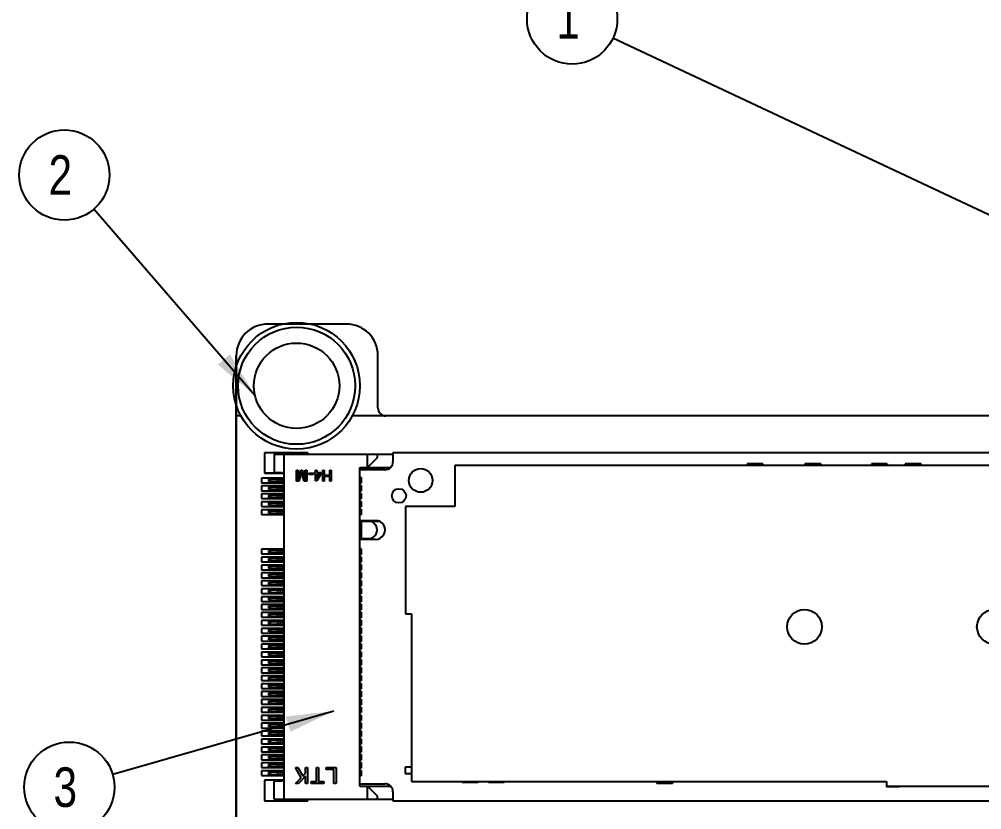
# Model space of a CAD drawing. Header units: millimetres. Extents: x 0 to 594, y 0 to 420.
# Drawn here: x 405.4 to 466.2, y 298.7 to 348.7 of the extents above; entities that cross this region are included whole.
import ezdxf

# ---------------------------------------------------------------- set-up
doc = ezdxf.new("R2010")
doc.units = ezdxf.units.MM
doc.header["$LTSCALE"] = 32.67
doc.layers.get('0').update_dxf_attribs({"linetype": 'CONTINUOUS'})
doc.layers.add('20_ALL_FEATURES', color=7, linetype='CONTINUOUS')
doc.layers.add('ASSEM_MEM', color=7, linetype='CONTINUOUS')
doc.styles.get("Standard").update_dxf_attribs({"font": 'txt', "width": 0.8})
doc.dimstyles.get("Standard").update_dxf_attribs({"dimtxt": 2.5, "dimasz": 3, "dimexe": 1.5, "dimexo": 1.2, "dimtad": 1, "dimdsep": 46, "dimtxsty": 'STANDARD', "dimblk": '_FILLED', "dimblk1": '_FILLED', "dimblk2": '_FILLED', "dimcen": 0.09, "dimazin": 2, "dimtol": 1, "dimtp": 0.01, "dimtm": 0.01, "dimtfac": 1, "dimtofl": 0, "dimtmove": 0, "dimatfit": 3, "dimldrblk": '_FILLED', "dimfxl": 1, "dimtolj": 1, "dimarcsym": 0})

# ---------------------------------------------------------------- blocks, each defined once
blk = doc.blocks.new('_FILLED')
at = {"color": 0, "linetype": 'BYBLOCK'}
blk.add_solid([(0, 0), (-1, 0.167), (-1, -0.167)], dxfattribs=at)
blk = doc.blocks.new('BALLOON_BL6', base_point=(440.368, 348.694))
at = {"color": 7, "linetype": 'CONTINUOUS'}
blk.add_circle((440.368, 348.694), 2.851, dxfattribs=at)
at = {"color": 7, "linetype": 'CONTINUOUS', "insert": (439.368, 349.944), "char_height": 2.5, "width": 2, "attachment_point": 1, "line_spacing_factor": 0.9}
blk.add_mtext('1', dxfattribs=at)
blk = doc.blocks.new('BALLOON_BL7', base_point=(408.284, 338.832))
at = {"color": 7, "linetype": 'CONTINUOUS'}
blk.add_circle((408.284, 338.832), 2.851, dxfattribs=at)
at = {"color": 7, "linetype": 'CONTINUOUS', "insert": (407.284, 340.082), "char_height": 2.5, "width": 2, "attachment_point": 1, "line_spacing_factor": 0.9}
blk.add_mtext('2', dxfattribs=at)
blk = doc.blocks.new('BALLOON_BL8', base_point=(408.598, 300.151))
at = {"color": 7, "linetype": 'CONTINUOUS'}
blk.add_circle((408.598, 300.151), 2.851, dxfattribs=at)
at = {"color": 7, "linetype": 'CONTINUOUS', "insert": (407.598, 301.401), "char_height": 2.5, "width": 2, "attachment_point": 1, "line_spacing_factor": 0.9}
blk.add_mtext('3', dxfattribs=at)

msp = doc.modelspace()

# ---------------------------------------------------------------- linework, layer by layer
at = {"color": 7, "linetype": 'CONTINUOUS'}
for p, q in [((426.097, 329.415), (421.147, 329.415)), ((419.147, 327.415), (419.147, 266.415)), ((428.097, 324.115), (428.097, 327.415)), ((490.097, 323.615), (428.597, 323.615))]:
    msp.add_line(p, q, dxfattribs=at)
for centre, radius, start, end in [((421.147, 327.415), 2, 90, 180), ((426.097, 327.415), 2, 0, 90), ((428.597, 324.115), 0.5, 180, 270)]:
    msp.add_arc(centre, radius, start, end, dxfattribs=at)
at = {"layer": '20_ALL_FEATURES', "color": 7, "linetype": 'CONTINUOUS', "true_color": 0xffab00}
for p, q in [((420.922, 321.285), (420.922, 319.985)), ((423.672, 321.285), (420.922, 321.285)), ((423.672, 321.285), (423.672, 321.185)), ((422.067, 319.985), (420.922, 319.985)), ((420.747, 319.685), (420.747, 319.385)), ((422.167, 319.685), (420.747, 319.685)), ((420.747, 319.385), (422.167, 319.385)), ((420.747, 319.185), (420.747, 318.885)), ((422.167, 319.185), (420.747, 319.185)), ((420.747, 318.885), (422.167, 318.885)), ((420.747, 318.685), (420.747, 318.385)), ((422.167, 318.685), (420.747, 318.685)), ((420.747, 318.385), (422.167, 318.385)), ((420.747, 318.185), (420.747, 317.885)), ((422.167, 318.185), (420.747, 318.185)), ((420.747, 317.885), (422.167, 317.885)), ((420.747, 317.685), (420.747, 317.385)), ((422.167, 317.685), (420.747, 317.685)), ((420.747, 317.385), (422.167, 317.385)), ((420.747, 315.185), (420.747, 314.885)), ((422.167, 315.185), (420.747, 315.185)), ((420.747, 314.885), (422.167, 314.885)), ((420.747, 314.685), (420.747, 314.385)), ((422.167, 314.685), (420.747, 314.685)), ((420.747, 314.385), (422.167, 314.385)), ((420.747, 314.185), (420.747, 313.885)), ((422.167, 314.185), (420.747, 314.185)), ((420.747, 313.885), (422.167, 313.885)), ((420.747, 313.685), (420.747, 313.385)), ((422.167, 313.685), (420.747, 313.685)), ((420.747, 313.385), (422.167, 313.385)), ((420.747, 313.185), (420.747, 312.885)), ((422.167, 313.185), (420.747, 313.185)), ((420.747, 312.885), (422.167, 312.885)), ((420.747, 312.685), (420.747, 312.385)), ((422.167, 312.685), (420.747, 312.685)), ((420.747, 312.385), (422.167, 312.385)), ((420.747, 312.185), (420.747, 311.885)), ((422.167, 312.185), (420.747, 312.185)), ((420.747, 311.885), (422.167, 311.885)), ((420.747, 311.685), (420.747, 311.385)), ((422.167, 311.685), (420.747, 311.685)), ((420.747, 311.385), (422.167, 311.385)), ((420.747, 311.185), (420.747, 310.885)), ((422.167, 311.185), (420.747, 311.185)), ((420.747, 310.885), (422.167, 310.885)), ((420.747, 310.685), (420.747, 310.385)), ((422.167, 310.685), (420.747, 310.685)), ((420.747, 310.385), (422.167, 310.385)), ((420.747, 310.185), (420.747, 309.885)), ((422.167, 310.185), (420.747, 310.185)), ((420.747, 309.885), (422.167, 309.885)), ((420.747, 309.685), (420.747, 309.385)), ((422.167, 309.685), (420.747, 309.685)), ((420.747, 309.385), (422.167, 309.385)), ((420.747, 309.185), (420.747, 308.885)), ((422.167, 309.185), (420.747, 309.185)), ((420.747, 308.885), (422.167, 308.885)), ((420.747, 308.685), (420.747, 308.385)), ((422.167, 308.685), (420.747, 308.685)), ((420.747, 308.385), (422.167, 308.385)), ((420.747, 308.185), (420.747, 307.885)), ((422.167, 308.185), (420.747, 308.185)), ((420.747, 307.885), (422.167, 307.885)), ((420.747, 307.685), (420.747, 307.385)), ((422.167, 307.685), (420.747, 307.685)), ((420.747, 307.385), (422.167, 307.385)), ((420.747, 307.185), (420.747, 306.885)), ((422.167, 307.185), (420.747, 307.185)), ((420.747, 306.885), (422.167, 306.885)), ((420.747, 306.685), (420.747, 306.385)), ((422.167, 306.685), (420.747, 306.685)), ((420.747, 306.385), (422.167, 306.385)), ((420.747, 306.185), (420.747, 305.885)), ((422.167, 306.185), (420.747, 306.185)), ((420.747, 305.885), (422.167, 305.885)), ((420.747, 305.685), (420.747, 305.385)), ((422.167, 305.685), (420.747, 305.685)), ((420.747, 305.385), (422.167, 305.385)), ((420.747, 305.185), (420.747, 304.885)), ((422.167, 305.185), (420.747, 305.185)), ((420.747, 304.885), (422.167, 304.885)), ((420.747, 304.685), (420.747, 304.385)), ((422.167, 304.685), (420.747, 304.685)), ((420.747, 304.385), (422.167, 304.385)), ((420.747, 304.185), (420.747, 303.885)), ((422.167, 304.185), (420.747, 304.185)), ((420.747, 303.885), (422.167, 303.885)), ((420.747, 303.685), (420.747, 303.385)), ((422.167, 303.685), (420.747, 303.685)), ((420.747, 303.385), (422.167, 303.385)), ((420.747, 303.185), (420.747, 302.885)), ((422.167, 303.185), (420.747, 303.185)), ((420.747, 302.885), (422.167, 302.885)), ((420.747, 302.685), (420.747, 302.385)), ((422.167, 302.685), (420.747, 302.685)), ((420.747, 302.385), (422.167, 302.385)), ((420.747, 302.185), (420.747, 301.885)), ((422.167, 302.185), (420.747, 302.185)), ((420.747, 301.885), (422.167, 301.885)), ((420.747, 301.685), (420.747, 301.385)), ((422.167, 301.685), (420.747, 301.685)), ((420.747, 301.385), (422.167, 301.385)), ((420.747, 301.185), (420.747, 300.885)), ((422.167, 301.185), (420.747, 301.185)), ((420.747, 300.885), (422.167, 300.885)), ((420.922, 300.585), (420.922, 299.285)), ((422.067, 300.585), (420.922, 300.585)), ((420.922, 299.285), (423.672, 299.285)), ((423.672, 299.285), (423.672, 299.385))]:
    msp.add_line(p, q, dxfattribs=at)
at = {"layer": '20_ALL_FEATURES', "color": 7, "linetype": 'CONTINUOUS'}
for p, q in [((421.547, 321.185), (421.547, 320.035)), ((421.547, 321.185), (429.047, 321.185)), ((422.167, 299.385), (422.167, 321.185)), ((427.447, 320.36), (427.447, 321.185)), ((428.047, 321.185), (428.047, 320.96)), ((429.047, 321.285), (429.047, 320.71)), ((505.047, 321.285), (429.047, 321.285)), ((428.047, 320.96), (427.447, 320.36)), ((451.422, 320.585), (451.422, 320.485)), ((452.422, 320.585), (451.422, 320.585)), ((452.422, 320.585), (452.422, 320.485)), ((455.072, 320.585), (455.072, 320.485)), ((456.072, 320.585), (455.072, 320.585)), ((456.072, 320.585), (456.072, 320.485)), ((459.272, 320.585), (459.272, 320.485)), ((460.272, 320.585), (459.272, 320.585)), ((460.272, 320.585), (460.272, 320.485)), ((421.547, 320.035), (422.017, 320.035)), ((422.167, 319.885), (422.017, 320.035)), ((422.947, 319.485), (422.947, 320.185)), ((422.947, 320.185), (423.034, 320.185)), ((423.034, 319.563), (423.223, 320.185)), ((423.034, 320.185), (423.034, 319.563)), ((423.269, 320.056), (423.096, 319.485)), ((423.223, 320.185), (423.317, 320.185)), ((423.445, 319.485), (423.269, 320.056)), ((423.317, 320.185), (423.507, 319.563)), ((423.507, 319.563), (423.507, 320.185)), ((423.507, 320.185), (423.593, 320.185)), ((423.593, 320.185), (423.593, 319.485)), ((423.732, 319.904), (423.732, 319.984)), ((423.732, 319.984), (424, 319.984)), ((424, 319.904), (423.732, 319.904)), ((424, 319.984), (424, 319.904)), ((424.08, 319.958), (424.08, 320.031)), ((424.08, 320.031), (424.159, 320.031)), ((424.159, 319.958), (424.08, 319.958)), ((424.159, 320.031), (424.159, 320.185)), ((424.159, 320.185), (424.245, 320.185)), ((424.159, 319.514), (424.159, 319.958)), ((424.482, 319.919), (424.234, 319.514)), ((424.245, 320.185), (424.245, 320.031)), ((424.245, 320.031), (424.482, 320.031)), ((424.245, 319.663), (424.427, 319.958)), ((424.245, 319.663), (424.245, 319.958)), ((424.245, 319.958), (424.427, 319.958)), ((424.482, 320.031), (424.482, 319.919)), ((424.607, 319.485), (424.607, 320.185)), ((424.607, 320.185), (424.703, 320.185)), ((424.703, 320.185), (424.703, 319.868)), ((425.052, 319.868), (425.052, 320.185)), ((425.052, 320.185), (425.147, 320.185)), ((425.147, 320.185), (425.147, 319.485)), ((426.947, 300.21), (426.947, 320.36)), ((426.947, 320.36), (428.896, 320.36)), ((428.547, 320.21), (426.947, 320.21)), ((432.962, 320.485), (432.962, 317.89)), ((489.707, 320.485), (432.962, 320.485)), ((421.197, 319.46), (421.197, 319.61)), ((421.197, 319.61), (422.167, 319.61)), ((421.197, 319.46), (422.106, 319.46)), ((421.297, 319.61), (421.297, 319.46)), ((421.762, 319.46), (421.762, 319.61)), ((421.92, 319.61), (421.92, 319.46)), ((422.106, 319.46), (422.106, 319.61)), ((422.117, 319.46), (422.117, 319.61)), ((422.117, 319.46), (422.167, 319.46)), ((422.147, 319.46), (422.147, 319.61)), ((423.096, 319.485), (422.947, 319.485)), ((423.593, 319.485), (423.445, 319.485)), ((424.234, 319.514), (424.159, 319.514)), ((424.703, 319.485), (424.607, 319.485)), ((424.703, 319.868), (425.052, 319.868)), ((424.703, 319.782), (424.703, 319.485)), ((425.052, 319.782), (424.703, 319.782)), ((425.052, 319.485), (425.052, 319.782)), ((425.147, 319.485), (425.052, 319.485)), ((427.047, 319.71), (426.947, 319.71)), ((427.047, 319.36), (426.947, 319.36)), ((427.047, 319.71), (427.047, 319.36)), ((421.197, 318.96), (421.197, 319.11)), ((421.197, 319.11), (422.167, 319.11)), ((421.197, 318.96), (422.106, 318.96)), ((421.297, 319.11), (421.297, 318.96)), ((421.762, 318.96), (421.762, 319.11)), ((421.92, 319.11), (421.92, 318.96)), ((422.106, 318.96), (422.106, 319.11)), ((422.117, 318.96), (422.117, 319.11)), ((422.117, 318.96), (422.167, 318.96)), ((422.147, 318.96), (422.147, 319.11)), ((427.047, 319.21), (426.947, 319.21)), ((427.047, 318.86), (426.947, 318.86)), ((427.047, 318.71), (426.947, 318.71)), ((427.047, 319.21), (427.047, 318.86)), ((427.047, 318.71), (427.047, 318.36)), ((421.197, 318.46), (421.197, 318.61)), ((421.197, 318.61), (422.167, 318.61)), ((421.197, 318.46), (422.106, 318.46)), ((421.197, 317.96), (421.197, 318.11)), ((421.197, 318.11), (422.167, 318.11)), ((421.297, 318.61), (421.297, 318.46)), ((421.297, 318.11), (421.297, 317.96)), ((421.762, 318.46), (421.762, 318.61)), ((421.762, 317.96), (421.762, 318.11)), ((421.92, 318.61), (421.92, 318.46)), ((421.92, 318.11), (421.92, 317.96)), ((422.106, 318.46), (422.106, 318.61)), ((422.106, 317.96), (422.106, 318.11)), ((422.117, 318.46), (422.117, 318.61)), ((422.117, 318.46), (422.167, 318.46)), ((422.117, 317.96), (422.117, 318.11)), ((422.147, 318.46), (422.147, 318.61)), ((422.147, 317.96), (422.147, 318.11)), ((427.047, 318.36), (426.947, 318.36)), ((427.047, 318.21), (426.947, 318.21)), ((427.047, 318.21), (427.047, 317.86)), ((421.197, 317.96), (422.106, 317.96)), ((421.197, 317.46), (421.197, 317.61)), ((421.197, 317.61), (422.167, 317.61)), ((421.197, 317.46), (422.106, 317.46)), ((421.297, 317.61), (421.297, 317.46)), ((421.762, 317.46), (421.762, 317.61)), ((421.92, 317.61), (421.92, 317.46)), ((422.106, 317.46), (422.106, 317.61)), ((422.117, 317.96), (422.167, 317.96)), ((422.117, 317.46), (422.117, 317.61)), ((422.117, 317.46), (422.167, 317.46)), ((422.147, 317.46), (422.147, 317.61)), ((427.047, 317.86), (426.947, 317.86)), ((427.047, 317.71), (426.947, 317.71)), ((427.047, 317.71), (427.047, 317.36)), ((429.832, 317.89), (429.832, 311.11)), ((432.962, 317.89), (429.832, 317.89)), ((427.047, 317.36), (426.947, 317.36)), ((426.947, 317.01), (427.947, 317.01)), ((426.947, 316.96), (428.177, 316.96)), ((427.047, 316.96), (427.047, 315.86)), ((426.947, 315.86), (427.497, 315.86)), ((427.947, 315.81), (426.947, 315.81)), ((421.197, 314.96), (421.197, 315.11)), ((421.197, 315.11), (422.167, 315.11)), ((421.297, 315.11), (421.297, 314.96)), ((421.762, 314.96), (421.762, 315.11)), ((421.92, 315.11), (421.92, 314.96)), ((422.106, 314.96), (422.106, 315.11)), ((422.117, 314.96), (422.117, 315.11)), ((422.147, 314.96), (422.147, 315.11)), ((427.047, 315.21), (426.947, 315.21)), ((427.047, 315.21), (427.047, 314.86)), ((421.197, 314.96), (422.106, 314.96)), ((421.197, 314.46), (421.197, 314.61)), ((421.197, 314.61), (422.167, 314.61)), ((421.197, 314.46), (422.106, 314.46)), ((421.297, 314.61), (421.297, 314.46)), ((421.762, 314.46), (421.762, 314.61)), ((421.92, 314.61), (421.92, 314.46)), ((422.106, 314.46), (422.106, 314.61)), ((422.117, 314.96), (422.167, 314.96)), ((422.117, 314.46), (422.117, 314.61)), ((422.117, 314.46), (422.167, 314.46)), ((422.147, 314.46), (422.147, 314.61)), ((427.047, 314.86), (426.947, 314.86)), ((427.047, 314.71), (426.947, 314.71)), ((427.047, 314.71), (427.047, 314.36)), ((421.197, 313.96), (421.197, 314.11)), ((421.197, 314.11), (422.167, 314.11)), ((421.197, 313.96), (422.106, 313.96)), ((421.297, 314.11), (421.297, 313.96)), ((421.762, 313.96), (421.762, 314.11)), ((421.92, 314.11), (421.92, 313.96)), ((422.106, 313.96), (422.106, 314.11)), ((422.117, 313.96), (422.117, 314.11)), ((422.117, 313.96), (422.167, 313.96)), ((422.147, 313.96), (422.147, 314.11)), ((427.047, 314.36), (426.947, 314.36)), ((427.047, 314.21), (426.947, 314.21)), ((427.047, 313.86), (426.947, 313.86)), ((427.047, 314.21), (427.047, 313.86)), ((421.197, 313.46), (421.197, 313.61)), ((421.197, 313.61), (422.167, 313.61)), ((421.197, 313.46), (422.106, 313.46)), ((421.297, 313.61), (421.297, 313.46)), ((421.762, 313.46), (421.762, 313.61)), ((421.92, 313.61), (421.92, 313.46)), ((422.106, 313.46), (422.106, 313.61)), ((422.117, 313.46), (422.117, 313.61)), ((422.117, 313.46), (422.167, 313.46)), ((422.147, 313.46), (422.147, 313.61)), ((427.047, 313.71), (426.947, 313.71)), ((427.047, 313.36), (426.947, 313.36)), ((427.047, 313.21), (426.947, 313.21)), ((427.047, 313.71), (427.047, 313.36)), ((427.047, 313.21), (427.047, 312.86)), ((421.197, 312.96), (421.197, 313.11)), ((421.197, 313.11), (422.167, 313.11)), ((421.197, 312.96), (422.106, 312.96)), ((421.197, 312.46), (421.197, 312.61)), ((421.197, 312.61), (422.167, 312.61)), ((421.297, 313.11), (421.297, 312.96)), ((421.297, 312.61), (421.297, 312.46)), ((421.762, 312.96), (421.762, 313.11)), ((421.762, 312.46), (421.762, 312.61)), ((421.92, 313.11), (421.92, 312.96)), ((421.92, 312.61), (421.92, 312.46)), ((422.106, 312.96), (422.106, 313.11)), ((422.106, 312.46), (422.106, 312.61)), ((422.117, 312.96), (422.117, 313.11)), ((422.117, 312.96), (422.167, 312.96)), ((422.117, 312.46), (422.117, 312.61)), ((422.147, 312.96), (422.147, 313.11)), ((422.147, 312.46), (422.147, 312.61)), ((427.047, 312.86), (426.947, 312.86)), ((427.047, 312.71), (426.947, 312.71)), ((427.047, 312.71), (427.047, 312.36)), ((421.197, 312.46), (422.106, 312.46)), ((421.197, 311.96), (421.197, 312.11)), ((421.197, 312.11), (422.167, 312.11)), ((421.297, 312.11), (421.297, 311.96)), ((421.762, 311.96), (421.762, 312.11)), ((421.92, 312.11), (421.92, 311.96)), ((422.106, 311.96), (422.106, 312.11)), ((422.117, 312.46), (422.167, 312.46)), ((422.117, 311.96), (422.117, 312.11)), ((422.147, 311.96), (422.147, 312.11)), ((427.047, 312.36), (426.947, 312.36)), ((427.047, 312.21), (426.947, 312.21)), ((427.047, 312.21), (427.047, 311.86)), ((421.197, 311.96), (422.106, 311.96)), ((421.197, 311.46), (421.197, 311.61)), ((421.197, 311.61), (422.167, 311.61)), ((421.197, 311.46), (422.106, 311.46)), ((421.297, 311.61), (421.297, 311.46)), ((421.762, 311.46), (421.762, 311.61)), ((421.92, 311.61), (421.92, 311.46)), ((422.106, 311.46), (422.106, 311.61)), ((422.117, 311.96), (422.167, 311.96)), ((422.117, 311.46), (422.117, 311.61)), ((422.117, 311.46), (422.167, 311.46)), ((422.147, 311.46), (422.147, 311.61)), ((427.047, 311.86), (426.947, 311.86)), ((427.047, 311.71), (426.947, 311.71)), ((427.047, 311.71), (427.047, 311.36)), ((421.197, 310.96), (421.197, 311.11)), ((421.197, 311.11), (422.167, 311.11)), ((421.197, 310.96), (422.106, 310.96)), ((421.297, 311.11), (421.297, 310.96)), ((421.762, 310.96), (421.762, 311.11)), ((421.92, 311.11), (421.92, 310.96)), ((422.106, 310.96), (422.106, 311.11)), ((422.117, 310.96), (422.117, 311.11)), ((422.117, 310.96), (422.167, 310.96)), ((422.147, 310.96), (422.147, 311.11)), ((427.047, 311.36), (426.947, 311.36)), ((427.047, 311.21), (426.947, 311.21)), ((427.047, 310.86), (426.947, 310.86)), ((427.047, 311.21), (427.047, 310.86)), ((429.832, 311.11), (430.217, 311.11)), ((430.217, 311.11), (430.217, 300.51)), ((421.197, 310.46), (421.197, 310.61)), ((421.197, 310.61), (422.167, 310.61)), ((421.197, 310.46), (422.106, 310.46)), ((421.297, 310.61), (421.297, 310.46)), ((421.762, 310.46), (421.762, 310.61)), ((421.92, 310.61), (421.92, 310.46)), ((422.106, 310.46), (422.106, 310.61)), ((422.117, 310.46), (422.117, 310.61)), ((422.117, 310.46), (422.167, 310.46)), ((422.147, 310.46), (422.147, 310.61)), ((427.047, 310.71), (426.947, 310.71)), ((427.047, 310.36), (426.947, 310.36)), ((427.047, 310.21), (426.947, 310.21)), ((427.047, 310.71), (427.047, 310.36)), ((427.047, 310.21), (427.047, 309.86)), ((421.197, 309.96), (421.197, 310.11)), ((421.197, 310.11), (422.167, 310.11)), ((421.197, 309.96), (422.106, 309.96)), ((421.197, 309.46), (421.197, 309.61)), ((421.197, 309.61), (422.167, 309.61)), ((421.297, 310.11), (421.297, 309.96)), ((421.297, 309.61), (421.297, 309.46)), ((421.762, 309.96), (421.762, 310.11)), ((421.762, 309.46), (421.762, 309.61)), ((421.92, 310.11), (421.92, 309.96)), ((421.92, 309.61), (421.92, 309.46)), ((422.106, 309.96), (422.106, 310.11)), ((422.106, 309.46), (422.106, 309.61)), ((422.117, 309.96), (422.117, 310.11)), ((422.117, 309.96), (422.167, 309.96)), ((422.117, 309.46), (422.117, 309.61)), ((422.147, 309.96), (422.147, 310.11)), ((422.147, 309.46), (422.147, 309.61)), ((427.047, 309.86), (426.947, 309.86)), ((427.047, 309.71), (426.947, 309.71)), ((427.047, 309.71), (427.047, 309.36)), ((421.197, 309.46), (422.106, 309.46)), ((421.197, 308.96), (421.197, 309.11)), ((421.197, 309.11), (422.167, 309.11)), ((421.197, 308.96), (422.106, 308.96)), ((421.297, 309.11), (421.297, 308.96)), ((421.762, 308.96), (421.762, 309.11)), ((421.92, 309.11), (421.92, 308.96)), ((422.106, 308.96), (422.106, 309.11)), ((422.117, 309.46), (422.167, 309.46)), ((422.117, 308.96), (422.117, 309.11)), ((422.117, 308.96), (422.167, 308.96)), ((422.147, 308.96), (422.147, 309.11)), ((427.047, 309.36), (426.947, 309.36)), ((427.047, 309.21), (426.947, 309.21)), ((427.047, 309.21), (427.047, 308.86)), ((421.197, 308.46), (421.197, 308.61)), ((421.197, 308.61), (422.167, 308.61)), ((421.197, 308.46), (422.106, 308.46)), ((421.297, 308.61), (421.297, 308.46)), ((421.762, 308.46), (421.762, 308.61)), ((421.92, 308.61), (421.92, 308.46)), ((422.106, 308.46), (422.106, 308.61)), ((422.117, 308.46), (422.117, 308.61)), ((422.117, 308.46), (422.167, 308.46)), ((422.147, 308.46), (422.147, 308.61)), ((427.047, 308.86), (426.947, 308.86)), ((427.047, 308.71), (426.947, 308.71)), ((427.047, 308.36), (426.947, 308.36)), ((427.047, 308.71), (427.047, 308.36)), ((421.197, 307.96), (421.197, 308.11)), ((421.197, 308.11), (422.167, 308.11)), ((421.197, 307.96), (422.106, 307.96)), ((421.297, 308.11), (421.297, 307.96)), ((421.762, 307.96), (421.762, 308.11)), ((421.92, 308.11), (421.92, 307.96)), ((422.106, 307.96), (422.106, 308.11)), ((422.117, 307.96), (422.117, 308.11)), ((422.117, 307.96), (422.167, 307.96)), ((422.147, 307.96), (422.147, 308.11)), ((427.047, 308.21), (426.947, 308.21)), ((427.047, 307.86), (426.947, 307.86)), ((427.047, 308.21), (427.047, 307.86)), ((421.197, 307.46), (421.197, 307.61)), ((421.197, 307.61), (422.167, 307.61)), ((421.197, 307.46), (422.106, 307.46)), ((421.297, 307.61), (421.297, 307.46)), ((421.762, 307.46), (421.762, 307.61)), ((421.92, 307.61), (421.92, 307.46)), ((422.106, 307.46), (422.106, 307.61)), ((422.117, 307.46), (422.117, 307.61)), ((422.117, 307.46), (422.167, 307.46)), ((422.147, 307.46), (422.147, 307.61)), ((427.047, 307.71), (426.947, 307.71)), ((427.047, 307.36), (426.947, 307.36)), ((427.047, 307.21), (426.947, 307.21)), ((427.047, 307.71), (427.047, 307.36)), ((427.047, 307.21), (427.047, 306.86)), ((421.197, 306.96), (421.197, 307.11)), ((421.197, 307.11), (422.167, 307.11)), ((421.197, 306.96), (422.106, 306.96)), ((421.197, 306.46), (421.197, 306.61)), ((421.197, 306.61), (422.167, 306.61)), ((421.297, 307.11), (421.297, 306.96)), ((421.297, 306.61), (421.297, 306.46)), ((421.762, 306.96), (421.762, 307.11)), ((421.762, 306.46), (421.762, 306.61)), ((421.92, 307.11), (421.92, 306.96)), ((421.92, 306.61), (421.92, 306.46)), ((422.106, 306.96), (422.106, 307.11)), ((422.106, 306.46), (422.106, 306.61)), ((422.117, 306.96), (422.117, 307.11)), ((422.117, 306.96), (422.167, 306.96)), ((422.117, 306.46), (422.117, 306.61)), ((422.147, 306.96), (422.147, 307.11)), ((422.147, 306.46), (422.147, 306.61)), ((427.047, 306.86), (426.947, 306.86)), ((427.047, 306.71), (426.947, 306.71)), ((427.047, 306.71), (427.047, 306.36)), ((421.197, 306.46), (422.106, 306.46)), ((421.197, 305.96), (421.197, 306.11)), ((421.197, 306.11), (422.167, 306.11)), ((421.197, 305.96), (422.106, 305.96)), ((421.297, 306.11), (421.297, 305.96)), ((421.762, 305.96), (421.762, 306.11)), ((421.92, 306.11), (421.92, 305.96)), ((422.106, 305.96), (422.106, 306.11)), ((422.117, 306.46), (422.167, 306.46)), ((422.117, 305.96), (422.117, 306.11)), ((422.117, 305.96), (422.167, 305.96)), ((422.147, 305.96), (422.147, 306.11)), ((427.047, 306.36), (426.947, 306.36)), ((427.047, 306.21), (426.947, 306.21)), ((427.047, 306.21), (427.047, 305.86)), ((421.197, 305.46), (421.197, 305.61)), ((421.197, 305.61), (422.167, 305.61)), ((421.197, 305.46), (422.106, 305.46)), ((421.297, 305.61), (421.297, 305.46)), ((421.762, 305.46), (421.762, 305.61)), ((421.92, 305.61), (421.92, 305.46)), ((422.106, 305.46), (422.106, 305.61)), ((422.117, 305.46), (422.117, 305.61)), ((422.117, 305.46), (422.167, 305.46)), ((422.147, 305.46), (422.147, 305.61)), ((427.047, 305.86), (426.947, 305.86)), ((427.047, 305.71), (426.947, 305.71)), ((427.047, 305.36), (426.947, 305.36)), ((427.047, 305.71), (427.047, 305.36)), ((421.197, 304.96), (421.197, 305.11)), ((421.197, 305.11), (422.167, 305.11)), ((421.197, 304.96), (422.106, 304.96)), ((421.297, 305.11), (421.297, 304.96)), ((421.762, 304.96), (421.762, 305.11)), ((421.92, 305.11), (421.92, 304.96)), ((422.106, 304.96), (422.106, 305.11)), ((422.117, 304.96), (422.117, 305.11)), ((422.117, 304.96), (422.167, 304.96)), ((422.147, 304.96), (422.147, 305.11)), ((427.047, 305.21), (426.947, 305.21)), ((427.047, 304.86), (426.947, 304.86)), ((427.047, 304.71), (426.947, 304.71)), ((427.047, 305.21), (427.047, 304.86)), ((427.047, 304.71), (427.047, 304.36)), ((421.197, 304.46), (421.197, 304.61)), ((421.197, 304.61), (422.167, 304.61)), ((421.197, 304.46), (422.106, 304.46)), ((421.197, 303.96), (421.197, 304.11)), ((421.197, 304.11), (422.167, 304.11)), ((421.297, 304.61), (421.297, 304.46)), ((421.297, 304.11), (421.297, 303.96)), ((421.762, 304.46), (421.762, 304.61)), ((421.762, 303.96), (421.762, 304.11)), ((421.92, 304.61), (421.92, 304.46)), ((421.92, 304.11), (421.92, 303.96)), ((422.106, 304.46), (422.106, 304.61)), ((422.106, 303.96), (422.106, 304.11)), ((422.117, 304.46), (422.117, 304.61)), ((422.117, 304.46), (422.167, 304.46)), ((422.117, 303.96), (422.117, 304.11)), ((422.147, 304.46), (422.147, 304.61)), ((422.147, 303.96), (422.147, 304.11)), ((427.047, 304.36), (426.947, 304.36)), ((427.047, 304.21), (426.947, 304.21)), ((427.047, 304.21), (427.047, 303.86)), ((421.197, 303.96), (422.106, 303.96)), ((421.197, 303.46), (421.197, 303.61)), ((421.197, 303.61), (422.167, 303.61)), ((421.297, 303.61), (421.297, 303.46)), ((421.762, 303.46), (421.762, 303.61)), ((421.92, 303.61), (421.92, 303.46)), ((422.106, 303.46), (422.106, 303.61)), ((422.117, 303.96), (422.167, 303.96)), ((422.117, 303.46), (422.117, 303.61)), ((422.147, 303.46), (422.147, 303.61)), ((427.047, 303.86), (426.947, 303.86)), ((427.047, 303.71), (426.947, 303.71)), ((427.047, 303.71), (427.047, 303.36)), ((421.197, 303.46), (422.106, 303.46)), ((421.197, 302.96), (421.197, 303.11)), ((421.197, 303.11), (422.167, 303.11)), ((421.197, 302.96), (422.106, 302.96)), ((421.297, 303.11), (421.297, 302.96)), ((421.762, 302.96), (421.762, 303.11)), ((421.92, 303.11), (421.92, 302.96)), ((422.106, 302.96), (422.106, 303.11)), ((422.117, 303.46), (422.167, 303.46)), ((422.117, 302.96), (422.117, 303.11)), ((422.117, 302.96), (422.167, 302.96)), ((422.147, 302.96), (422.147, 303.11)), ((427.047, 303.36), (426.947, 303.36)), ((427.047, 303.21), (426.947, 303.21)), ((427.047, 302.86), (426.947, 302.86)), ((427.047, 303.21), (427.047, 302.86)), ((421.197, 302.46), (421.197, 302.61)), ((421.197, 302.61), (422.167, 302.61)), ((421.197, 302.46), (422.106, 302.46)), ((421.297, 302.61), (421.297, 302.46)), ((421.762, 302.46), (421.762, 302.61)), ((421.92, 302.61), (421.92, 302.46)), ((422.106, 302.46), (422.106, 302.61)), ((422.117, 302.46), (422.117, 302.61)), ((422.117, 302.46), (422.167, 302.46)), ((422.147, 302.46), (422.147, 302.61)), ((427.047, 302.71), (426.947, 302.71)), ((427.047, 302.36), (426.947, 302.36)), ((427.047, 302.71), (427.047, 302.36)), ((421.197, 301.96), (421.197, 302.11)), ((421.197, 302.11), (422.167, 302.11)), ((421.197, 301.96), (422.106, 301.96)), ((421.297, 302.11), (421.297, 301.96)), ((421.762, 301.96), (421.762, 302.11)), ((421.92, 302.11), (421.92, 301.96)), ((422.106, 301.96), (422.106, 302.11)), ((422.117, 301.96), (422.117, 302.11)), ((422.117, 301.96), (422.167, 301.96)), ((422.147, 301.96), (422.147, 302.11)), ((427.047, 302.21), (426.947, 302.21)), ((427.047, 301.86), (426.947, 301.86)), ((427.047, 301.71), (426.947, 301.71)), ((427.047, 302.21), (427.047, 301.86)), ((427.047, 301.71), (427.047, 301.36)), ((421.197, 301.46), (421.197, 301.61)), ((421.197, 301.61), (422.167, 301.61)), ((421.197, 301.46), (422.106, 301.46)), ((421.197, 300.96), (421.197, 301.11)), ((421.197, 301.11), (422.167, 301.11)), ((421.297, 301.61), (421.297, 301.46)), ((421.297, 301.11), (421.297, 300.96)), ((421.762, 301.46), (421.762, 301.61)), ((421.762, 300.96), (421.762, 301.11)), ((421.92, 301.61), (421.92, 301.46)), ((421.92, 301.11), (421.92, 300.96)), ((422.106, 301.46), (422.106, 301.61)), ((422.106, 300.96), (422.106, 301.11)), ((422.117, 301.46), (422.117, 301.61)), ((422.117, 301.46), (422.167, 301.46)), ((422.117, 300.96), (422.117, 301.11)), ((422.147, 301.46), (422.147, 301.61)), ((422.147, 300.96), (422.147, 301.11)), ((423.248, 300.749), (422.885, 301.385)), ((422.885, 301.385), (423.036, 301.385)), ((423.036, 301.385), (423.342, 300.846)), ((423.514, 301.026), (423.514, 301.385)), ((423.514, 301.385), (423.651, 301.385)), ((423.651, 301.385), (423.651, 300.385)), ((424.21, 300.506), (424.21, 301.385)), ((424.21, 301.385), (424.347, 301.385)), ((424.347, 301.385), (424.347, 300.506)), ((424.832, 301.266), (424.832, 301.385)), ((424.832, 301.385), (425.447, 301.385)), ((425.31, 301.266), (424.832, 301.266)), ((425.31, 300.385), (425.31, 301.266)), ((425.447, 301.385), (425.447, 300.385)), ((427.047, 301.36), (426.947, 301.36)), ((427.047, 301.21), (426.947, 301.21)), ((427.047, 301.21), (427.047, 300.86)), ((421.197, 300.96), (422.106, 300.96)), ((421.547, 299.385), (421.547, 300.535)), ((422.017, 300.535), (421.547, 300.535)), ((422.017, 300.535), (422.167, 300.685)), ((422.117, 300.96), (422.167, 300.96)), ((422.895, 300.385), (423.248, 300.749)), ((423.514, 300.843), (423.072, 300.385)), ((423.342, 300.846), (423.514, 301.026)), ((423.514, 300.385), (423.514, 300.843)), ((423.872, 300.385), (423.872, 300.506)), ((423.872, 300.506), (424.21, 300.506)), ((424.347, 300.506), (424.684, 300.506)), ((424.684, 300.506), (424.684, 300.385)), ((427.047, 300.86), (426.947, 300.86)), ((430.217, 300.51), (460.238, 300.51)), ((433.422, 300.51), (433.422, 300.435)), ((434.422, 300.435), (433.422, 300.435)), ((434.422, 300.51), (434.422, 300.435)), ((435.072, 300.51), (435.072, 300.435)), ((436.072, 300.435), (435.072, 300.435)), ((436.072, 300.51), (436.072, 300.435)), ((445.712, 300.51), (445.712, 300.385)), ((446.712, 300.51), (446.712, 300.385)), ((460.238, 300.51), (460.238, 300.164)), ((423.072, 300.385), (422.895, 300.385)), ((423.651, 300.385), (423.514, 300.385)), ((424.684, 300.385), (423.872, 300.385)), ((425.447, 300.385), (425.31, 300.385)), ((426.947, 300.36), (428.547, 300.36)), ((426.947, 300.21), (428.896, 300.21)), ((427.447, 299.385), (427.447, 300.21)), ((427.447, 300.21), (428.047, 299.61)), ((429.047, 299.86), (429.047, 299.285)), ((446.712, 300.385), (445.712, 300.385)), ((460.238, 300.217), (469.901, 300.217)), ((461.038, 300.164), (460.238, 300.164)), ((461.038, 300.217), (461.038, 300.164)), ((421.547, 299.385), (429.047, 299.385)), ((428.047, 299.61), (428.047, 299.385)), ((429.047, 299.285), (505.047, 299.285))]:
    msp.add_line(p, q, dxfattribs=at)
at = {"layer": '20_ALL_FEATURES', "color": 7, "linetype": 'CONTINUOUS', "true_color": 0x0000cc}
for p, q in [((461.412, 320.585), (461.412, 320.485)), ((462.412, 320.585), (461.412, 320.585)), ((462.412, 320.485), (462.412, 320.585)), ((429.817, 301.41), (429.817, 301.01)), ((430.217, 301.41), (429.817, 301.41)), ((429.817, 301.01), (430.217, 301.01))]:
    msp.add_line(p, q, dxfattribs=at)
at = {"layer": '20_ALL_FEATURES', "color": 7, "linetype": 'CONTINUOUS'}
for centre, radius in [((422.957, 325.515), 3.7), ((422.957, 325.515), 2.7), ((430.797, 319.535), 0.75)]:
    msp.add_circle(centre, radius, dxfattribs=at)
at = {"layer": '20_ALL_FEATURES', "color": 7, "linetype": 'CONTINUOUS', "true_color": 0x0000cc}
msp.add_circle((429.422, 318.56), 0.45, dxfattribs=at)
at = {"layer": '20_ALL_FEATURES', "color": 7, "linetype": 'CONTINUOUS', "true_color": 0xffab00}
for centre in [(455.047, 310.285), (467.047, 310.285)]:
    msp.add_circle(centre, 1.1, dxfattribs=at)
at = {"layer": '20_ALL_FEATURES', "color": 7, "linetype": 'CONTINUOUS'}
for centre, radius, start, end in [((428.547, 320.71), 0.5, 269.99996, 0.00004), ((427.497, 316.41), 0.55, 270.00005, 90), ((427.947, 316.41), 0.6, 269.99926, 89.99964), ((428.547, 299.86), 0.5, 359.99996, 90.00004)]:
    msp.add_arc(centre, radius, start, end, dxfattribs=at)
at = {"layer": 'ASSEM_MEM', "color": 7, "linetype": 'CONTINUOUS'}
for p, q in [((426.097, 329.415), (421.147, 329.415)), ((419.147, 266.415), (419.147, 327.415)), ((428.097, 324.115), (428.097, 327.415)), ((490.097, 323.615), (428.597, 323.615))]:
    msp.add_line(p, q, dxfattribs=at)
at = {"layer": 'ASSEM_MEM', "color": 3, "linetype": 'CONTINUOUS'}
for p, q in [((419.437, 323.615), (419.147, 323.615)), ((428.597, 323.615), (426.477, 323.615)), ((420.922, 321.285), (420.922, 319.985)), ((423.672, 321.285), (420.922, 321.285)), ((423.672, 321.185), (423.672, 321.285)), ((420.922, 319.985), (422.067, 319.985)), ((420.747, 319.685), (420.747, 319.385)), ((422.167, 319.685), (420.747, 319.685)), ((420.747, 319.385), (422.167, 319.385)), ((420.747, 319.185), (420.747, 318.885)), ((422.167, 319.185), (420.747, 319.185)), ((420.747, 318.885), (422.167, 318.885)), ((420.747, 318.685), (420.747, 318.385)), ((422.167, 318.685), (420.747, 318.685)), ((420.747, 318.385), (422.167, 318.385)), ((420.747, 318.185), (420.747, 317.885)), ((422.167, 318.185), (420.747, 318.185)), ((420.747, 317.885), (422.167, 317.885)), ((420.747, 317.685), (420.747, 317.385)), ((422.167, 317.685), (420.747, 317.685)), ((420.747, 317.385), (422.167, 317.385)), ((420.747, 315.185), (420.747, 314.885)), ((422.167, 315.185), (420.747, 315.185)), ((420.747, 314.885), (422.167, 314.885)), ((420.747, 314.685), (420.747, 314.385)), ((422.167, 314.685), (420.747, 314.685)), ((420.747, 314.385), (422.167, 314.385)), ((420.747, 314.185), (420.747, 313.885)), ((422.167, 314.185), (420.747, 314.185)), ((420.747, 313.885), (422.167, 313.885)), ((420.747, 313.685), (420.747, 313.385)), ((422.167, 313.685), (420.747, 313.685)), ((420.747, 313.385), (422.167, 313.385)), ((420.747, 313.185), (420.747, 312.885)), ((422.167, 313.185), (420.747, 313.185)), ((420.747, 312.885), (422.167, 312.885)), ((420.747, 312.685), (420.747, 312.385)), ((422.167, 312.685), (420.747, 312.685)), ((420.747, 312.385), (422.167, 312.385)), ((420.747, 312.185), (420.747, 311.885)), ((422.167, 312.185), (420.747, 312.185)), ((420.747, 311.885), (422.167, 311.885)), ((420.747, 311.685), (420.747, 311.385)), ((422.167, 311.685), (420.747, 311.685)), ((420.747, 311.385), (422.167, 311.385)), ((420.747, 311.185), (420.747, 310.885)), ((422.167, 311.185), (420.747, 311.185)), ((420.747, 310.885), (422.167, 310.885)), ((420.747, 310.685), (420.747, 310.385)), ((422.167, 310.685), (420.747, 310.685)), ((420.747, 310.385), (422.167, 310.385)), ((420.747, 310.185), (420.747, 309.885)), ((422.167, 310.185), (420.747, 310.185)), ((420.747, 309.885), (422.167, 309.885)), ((420.747, 309.685), (420.747, 309.385)), ((422.167, 309.685), (420.747, 309.685)), ((420.747, 309.385), (422.167, 309.385)), ((420.747, 309.185), (420.747, 308.885)), ((422.167, 309.185), (420.747, 309.185)), ((420.747, 308.885), (422.167, 308.885)), ((420.747, 308.685), (420.747, 308.385)), ((422.167, 308.685), (420.747, 308.685)), ((420.747, 308.385), (422.167, 308.385)), ((420.747, 308.185), (420.747, 307.885)), ((422.167, 308.185), (420.747, 308.185)), ((420.747, 307.885), (422.167, 307.885)), ((420.747, 307.685), (420.747, 307.385)), ((422.167, 307.685), (420.747, 307.685)), ((420.747, 307.385), (422.167, 307.385)), ((420.747, 307.185), (420.747, 306.885)), ((422.167, 307.185), (420.747, 307.185)), ((420.747, 306.885), (422.167, 306.885)), ((420.747, 306.685), (420.747, 306.385)), ((422.167, 306.685), (420.747, 306.685)), ((420.747, 306.385), (422.167, 306.385)), ((420.747, 306.185), (420.747, 305.885)), ((422.167, 306.185), (420.747, 306.185)), ((420.747, 305.885), (422.167, 305.885)), ((420.747, 305.685), (420.747, 305.385)), ((422.167, 305.685), (420.747, 305.685)), ((420.747, 305.385), (422.167, 305.385)), ((420.747, 305.185), (420.747, 304.885)), ((422.167, 305.185), (420.747, 305.185)), ((420.747, 304.885), (422.167, 304.885)), ((420.747, 304.685), (420.747, 304.385)), ((422.167, 304.685), (420.747, 304.685)), ((420.747, 304.385), (422.167, 304.385)), ((420.747, 304.185), (420.747, 303.885)), ((422.167, 304.185), (420.747, 304.185)), ((420.747, 303.885), (422.167, 303.885)), ((420.747, 303.685), (420.747, 303.385)), ((422.167, 303.685), (420.747, 303.685)), ((420.747, 303.385), (422.167, 303.385)), ((420.747, 303.185), (420.747, 302.885)), ((422.167, 303.185), (420.747, 303.185)), ((420.747, 302.885), (422.167, 302.885)), ((420.747, 302.685), (420.747, 302.385)), ((422.167, 302.685), (420.747, 302.685)), ((420.747, 302.385), (422.167, 302.385)), ((420.747, 302.185), (420.747, 301.885)), ((422.167, 302.185), (420.747, 302.185)), ((420.747, 301.885), (422.167, 301.885)), ((420.747, 301.685), (420.747, 301.385)), ((422.167, 301.685), (420.747, 301.685)), ((420.747, 301.385), (422.167, 301.385)), ((420.747, 301.185), (420.747, 300.885)), ((422.167, 301.185), (420.747, 301.185)), ((420.747, 300.885), (422.167, 300.885))]:
    msp.add_line(p, q, dxfattribs=at)
msp.add_circle((422.957, 325.515), 4, dxfattribs=at)
at = {"layer": 'ASSEM_MEM', "color": 7, "linetype": 'CONTINUOUS'}
for centre, radius, start, end in [((421.147, 327.415), 2, 90, 180), ((426.097, 327.415), 2, 0, 90), ((428.597, 324.115), 0.5, 180, 270)]:
    msp.add_arc(centre, radius, start, end, dxfattribs=at)

# ---------------------------------------------------------------- block references
at = {"color": 7, "linetype": 'CONTINUOUS'}
for name, p in [('BALLOON_BL6', (440.368, 348.694)), ('BALLOON_BL7', (408.284, 338.832)), ('BALLOON_BL8', (408.598, 300.151))]:
    msp.add_blockref(name, p, dxfattribs=at)

# ---------------------------------------------------------------- leaders
for points in [[(515.176, 313.512), (442.948, 347.481)], [(420.327, 324.906), (410.148, 336.676)], [(425.302, 304.96), (411.337, 300.94)]]:
    msp.add_leader(points, dimstyle='STANDARD', override={"dimtad": 0}, dxfattribs=at)

doc.saveas('drawing.dxf')
